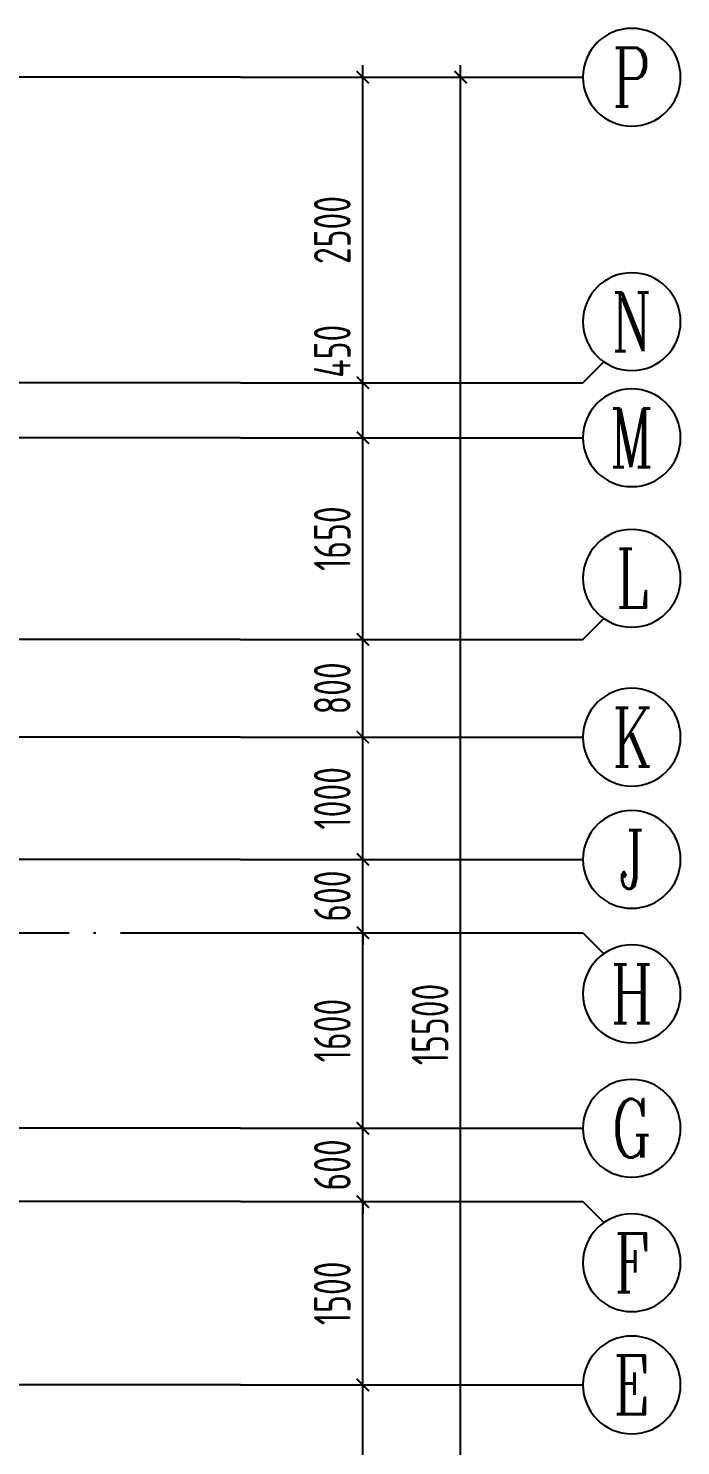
# Model space of a CAD drawing. Extents: x -668857 to 185752, y -270966 to 286822.
# Drawn here: x -266849 to -261513, y 207014 to 218611 of the extents above; entities that cross this region are included whole.
import ezdxf
from ezdxf.enums import TextEntityAlignment as Align

# ---------------------------------------------------------------- set-up
doc = ezdxf.new("R2010")
doc.units = 0
doc.header["$LTSCALE"] = 1000
doc.linetypes.add('DOTE', pattern=[2.42, 2, -0.2, 0.02, -0.2])
doc.layers.get('0').update_dxf_attribs({"linetype": 'CONTINUOUS'})
doc.layers.get('DEFPOINTS').update_dxf_attribs({"linetype": 'CONTINUOUS'})
for name, color, linetype in [('A-AXIS', 1, 'CONTINUOUS'), ('A-DOTE', 10, 'DOTE'), ('AXIS_NUM', 7, 'CONTINUOUS'), ('S-Y一般标注', 3, 'CONTINUOUS')]:
    doc.layers.add(name, color=color, linetype=linetype)
doc.styles.add('TSSD_Axis', font='complex.shx', dxfattribs={"width": 0.7, "bigfont": 'hztxt.shx'})
doc.styles.add('TSSD_DIMENSION', font='Tssdeng.shx', dxfattribs={"width": 0.7, "bigfont": 'tssdchn.shx'})
doc.dimstyles.new('TSSD_100_100', dxfattribs={"dimtxt": 300, "dimasz": 100, "dimexe": 100, "dimexo": 250, "dimgap": 100, "dimtad": 1, "dimdec": 0, "dimzin": 0, "dimdsep": 46, "dimtxsty": 'TSSD_DIMENSION', "dimblk": 'ARCHTICK', "dimcen": 0, "dimdle": 100, "dimclrt": 7, "dimadec": 0, "dimazin": 0, "dimtfac": 1, "dimtdec": 0, "dimtix": 1, "dimtmove": 2, "dimatfit": 3, "dimldrblk": 'ARCHTICK', "dimfxl": 1, "dimtolj": 1, "dimtzin": 0, "dimarcsym": 0})

# ---------------------------------------------------------------- blocks, each defined once
blk = doc.blocks.new('ts_axno')
at = {"color": 0, "linetype": 'ByBlock', "lineweight": -2}
blk.add_circle((0, 0), 0.5, dxfattribs=at)
at = {"color": 0, "linetype": 'ByBlock', "lineweight": -2, "style": 'TSSD_Axis', "width": 0.7}
blk.add_attdef('A', text='', height=0.6, dxfattribs=at).set_placement((0, 0), align=Align.MIDDLE_CENTER)
blk = doc.blocks.new('_ArchTick')
at = {"color": 0, "linetype": 'ByBlock', "const_width": 0.15}
blk.add_lwpolyline([(-0.5, -0.5), (0.5, 0.5)], dxfattribs=at)
blk = doc.blocks.new('*D971')
at = {"layer": 'DEFPOINTS', "color": 0, "transparency": 16777216}
for p in [(57824, 12700), (58824, 12700), (57824, 11200)]:
    blk.add_point(p, dxfattribs=at)
at = {"layer": 'S-Y一般标注', "color": 0, "lineweight": -2, "transparency": 16777216}
for p, q in [((58824, 11100), (58824, 12800)), ((58074, 12700), (58924, 12700)), ((58074, 11200), (58924, 11200))]:
    blk.add_line(p, q, dxfattribs=at)
at = {"layer": 'S-Y一般标注', "color": 0, "lineweight": -2, "transparency": 16777216, "xscale": 100, "yscale": 100, "zscale": 100}
for p, rotation in [((58824, 12700), 90), ((58824, 11200), 270)]:
    blk.add_blockref('_ArchTick', p, dxfattribs=dict(at, rotation=rotation))
at = {"layer": 'S-Y一般标注', "color": 7, "transparency": 16777216, "insert": (58574, 11950), "char_height": 300, "attachment_point": 5, "rotation": 90, "style": 'TSSD_DIMENSION'}
blk.add_mtext('\\A1;1500', dxfattribs=at)
blk = doc.blocks.new('*D972')
at = {"layer": 'DEFPOINTS', "color": 0, "transparency": 16777216}
for p in [(57824, 13300), (58824, 13300), (57824, 12700)]:
    blk.add_point(p, dxfattribs=at)
at = {"layer": 'S-Y一般标注', "color": 0, "lineweight": -2, "transparency": 16777216}
for p, q in [((58824, 13300), (58824, 13400)), ((58074, 13300), (58924, 13300)), ((58824, 12700), (58824, 13300)), ((58074, 12700), (58924, 12700)), ((58824, 12700), (58824, 12600))]:
    blk.add_line(p, q, dxfattribs=at)
at = {"layer": 'S-Y一般标注', "color": 0, "lineweight": -2, "transparency": 16777216, "xscale": 100, "yscale": 100, "zscale": 100}
for p, rotation in [((58824, 13300), 270), ((58824, 12700), 90)]:
    blk.add_blockref('_ArchTick', p, dxfattribs=dict(at, rotation=rotation))
at = {"layer": 'S-Y一般标注', "color": 7, "transparency": 16777216, "insert": (58574, 13000), "char_height": 300, "attachment_point": 5, "rotation": 90, "style": 'TSSD_DIMENSION'}
blk.add_mtext('\\A1;600', dxfattribs=at)
blk = doc.blocks.new('*D973')
at = {"layer": 'DEFPOINTS', "color": 0, "transparency": 16777216}
for p in [(57824, 14900), (58824, 14900), (57824, 13300)]:
    blk.add_point(p, dxfattribs=at)
at = {"layer": 'S-Y一般标注', "color": 0, "lineweight": -2, "transparency": 16777216}
for p, q in [((58824, 13200), (58824, 15000)), ((58074, 14900), (58924, 14900)), ((58074, 13300), (58924, 13300))]:
    blk.add_line(p, q, dxfattribs=at)
at = {"layer": 'S-Y一般标注', "color": 0, "lineweight": -2, "transparency": 16777216, "xscale": 100, "yscale": 100, "zscale": 100}
for p, rotation in [((58824, 14900), 90), ((58824, 13300), 270)]:
    blk.add_blockref('_ArchTick', p, dxfattribs=dict(at, rotation=rotation))
at = {"layer": 'S-Y一般标注', "color": 7, "transparency": 16777216, "insert": (58574, 14100), "char_height": 300, "attachment_point": 5, "rotation": 90, "style": 'TSSD_DIMENSION'}
blk.add_mtext('\\A1;1600', dxfattribs=at)
blk = doc.blocks.new('*D974')
at = {"layer": 'DEFPOINTS', "color": 0, "transparency": 16777216}
for p in [(57824, 15500), (58824, 15500), (57824, 14900)]:
    blk.add_point(p, dxfattribs=at)
at = {"layer": 'S-Y一般标注', "color": 0, "lineweight": -2, "transparency": 16777216}
for p, q in [((58824, 15500), (58824, 15600)), ((58074, 15500), (58924, 15500)), ((58824, 14900), (58824, 15500)), ((58074, 14900), (58924, 14900)), ((58824, 14900), (58824, 14800))]:
    blk.add_line(p, q, dxfattribs=at)
at = {"layer": 'S-Y一般标注', "color": 0, "lineweight": -2, "transparency": 16777216, "xscale": 100, "yscale": 100, "zscale": 100}
for p, rotation in [((58824, 15500), 270), ((58824, 14900), 90)]:
    blk.add_blockref('_ArchTick', p, dxfattribs=dict(at, rotation=rotation))
at = {"layer": 'S-Y一般标注', "color": 7, "transparency": 16777216, "insert": (58574, 15200), "char_height": 300, "attachment_point": 5, "rotation": 90, "style": 'TSSD_DIMENSION'}
blk.add_mtext('\\A1;600', dxfattribs=at)
blk = doc.blocks.new('*D975')
at = {"layer": 'DEFPOINTS', "color": 0, "transparency": 16777216}
for p in [(57824, 16500), (58824, 16500), (57824, 15500)]:
    blk.add_point(p, dxfattribs=at)
at = {"layer": 'S-Y一般标注', "color": 0, "lineweight": -2, "transparency": 16777216}
for p, q in [((58824, 15400), (58824, 16600)), ((58074, 16500), (58924, 16500)), ((58074, 15500), (58924, 15500))]:
    blk.add_line(p, q, dxfattribs=at)
at = {"layer": 'S-Y一般标注', "color": 0, "lineweight": -2, "transparency": 16777216, "xscale": 100, "yscale": 100, "zscale": 100}
for p, rotation in [((58824, 16500), 90), ((58824, 15500), 270)]:
    blk.add_blockref('_ArchTick', p, dxfattribs=dict(at, rotation=rotation))
at = {"layer": 'S-Y一般标注', "color": 7, "transparency": 16777216, "insert": (58574, 16000), "char_height": 300, "attachment_point": 5, "rotation": 90, "style": 'TSSD_DIMENSION'}
blk.add_mtext('\\A1;1000', dxfattribs=at)
blk = doc.blocks.new('*D976')
at = {"layer": 'DEFPOINTS', "color": 0, "transparency": 16777216}
for p in [(57824, 21900), (59624, 21900), (57824, 6400)]:
    blk.add_point(p, dxfattribs=at)
at = {"layer": 'S-Y一般标注', "color": 0, "lineweight": -2, "transparency": 16777216}
for p, q in [((59624, 6300), (59624, 22000)), ((58074, 21900), (59724, 21900)), ((58074, 6400), (59724, 6400))]:
    blk.add_line(p, q, dxfattribs=at)
at = {"layer": 'S-Y一般标注', "color": 0, "lineweight": -2, "transparency": 16777216, "xscale": 100, "yscale": 100, "zscale": 100}
for p, rotation in [((59624, 21900), 90), ((59624, 6400), 270)]:
    blk.add_blockref('_ArchTick', p, dxfattribs=dict(at, rotation=rotation))
at = {"layer": 'S-Y一般标注', "color": 7, "transparency": 16777216, "insert": (59374, 14150), "char_height": 300, "attachment_point": 5, "rotation": 90, "style": 'TSSD_DIMENSION'}
blk.add_mtext('\\A1;15500', dxfattribs=at)
blk = doc.blocks.new('*D977')
at = {"layer": 'DEFPOINTS', "color": 0, "transparency": 16777216}
for p in [(57824, 17300), (58824, 17300), (57824, 16500)]:
    blk.add_point(p, dxfattribs=at)
at = {"layer": 'S-Y一般标注', "color": 0, "lineweight": -2, "transparency": 16777216}
for p, q in [((58824, 16400), (58824, 17400)), ((58074, 17300), (58924, 17300)), ((58074, 16500), (58924, 16500))]:
    blk.add_line(p, q, dxfattribs=at)
at = {"layer": 'S-Y一般标注', "color": 0, "lineweight": -2, "transparency": 16777216, "xscale": 100, "yscale": 100, "zscale": 100}
for p, rotation in [((58824, 17300), 90), ((58824, 16500), 270)]:
    blk.add_blockref('_ArchTick', p, dxfattribs=dict(at, rotation=rotation))
at = {"layer": 'S-Y一般标注', "color": 7, "transparency": 16777216, "insert": (58574, 16900), "char_height": 300, "attachment_point": 5, "rotation": 90, "style": 'TSSD_DIMENSION'}
blk.add_mtext('\\A1;800', dxfattribs=at)
blk = doc.blocks.new('*D978')
at = {"layer": 'DEFPOINTS', "color": 0, "transparency": 16777216}
for p in [(57824, 19400), (58824, 19400), (57824, 18950)]:
    blk.add_point(p, dxfattribs=at)
at = {"layer": 'S-Y一般标注', "color": 0, "lineweight": -2, "transparency": 16777216}
for p, q in [((58824, 18850), (58824, 19500)), ((58074, 19400), (58924, 19400)), ((58074, 18950), (58924, 18950))]:
    blk.add_line(p, q, dxfattribs=at)
at = {"layer": 'S-Y一般标注', "color": 0, "lineweight": -2, "transparency": 16777216, "xscale": 100, "yscale": 100, "zscale": 100}
for p, rotation in [((58824, 19400), 90), ((58824, 18950), 270)]:
    blk.add_blockref('_ArchTick', p, dxfattribs=dict(at, rotation=rotation))
at = {"layer": 'S-Y一般标注', "color": 7, "transparency": 16777216, "insert": (58574, 19658), "char_height": 300, "attachment_point": 5, "rotation": 90, "style": 'TSSD_DIMENSION'}
blk.add_mtext('\\A1;450', dxfattribs=at)
blk = doc.blocks.new('*D979')
at = {"layer": 'DEFPOINTS', "color": 0, "transparency": 16777216}
for p in [(57824, 21900), (58824, 21900), (57824, 19400)]:
    blk.add_point(p, dxfattribs=at)
at = {"layer": 'S-Y一般标注', "color": 0, "lineweight": -2, "transparency": 16777216}
for p, q in [((58824, 19300), (58824, 22000)), ((58074, 21900), (58924, 21900)), ((58074, 19400), (58924, 19400))]:
    blk.add_line(p, q, dxfattribs=at)
at = {"layer": 'S-Y一般标注', "color": 0, "lineweight": -2, "transparency": 16777216, "xscale": 100, "yscale": 100, "zscale": 100}
for p, rotation in [((58824, 21900), 90), ((58824, 19400), 270)]:
    blk.add_blockref('_ArchTick', p, dxfattribs=dict(at, rotation=rotation))
at = {"layer": 'S-Y一般标注', "color": 7, "transparency": 16777216, "insert": (58574, 20650), "char_height": 300, "attachment_point": 5, "rotation": 90, "style": 'TSSD_DIMENSION'}
blk.add_mtext('\\A1;2500', dxfattribs=at)
blk = doc.blocks.new('*D981')
at = {"layer": 'DEFPOINTS', "color": 0, "transparency": 16777216}
for p in [(57824, 11200), (58824, 11200), (57824, 8200)]:
    blk.add_point(p, dxfattribs=at)
at = {"layer": 'S-Y一般标注', "color": 0, "lineweight": -2, "transparency": 16777216}
for p, q in [((58824, 8100), (58824, 11300)), ((58074, 11200), (58924, 11200)), ((58074, 8200), (58924, 8200))]:
    blk.add_line(p, q, dxfattribs=at)
at = {"layer": 'S-Y一般标注', "color": 0, "lineweight": -2, "transparency": 16777216, "xscale": 100, "yscale": 100, "zscale": 100}
for p, rotation in [((58824, 11200), 90), ((58824, 8200), 270)]:
    blk.add_blockref('_ArchTick', p, dxfattribs=dict(at, rotation=rotation))
at = {"layer": 'S-Y一般标注', "color": 7, "transparency": 16777216, "insert": (58574, 9700), "char_height": 300, "attachment_point": 5, "rotation": 90, "style": 'TSSD_DIMENSION'}
blk.add_mtext('\\A1;3000', dxfattribs=at)
blk = doc.blocks.new('*D982')
at = {"layer": 'DEFPOINTS', "color": 0, "transparency": 16777216}
for p in [(57824, 18950), (58824, 18950), (57824, 17300)]:
    blk.add_point(p, dxfattribs=at)
at = {"layer": 'S-Y一般标注', "color": 0, "lineweight": -2, "transparency": 16777216}
for p, q in [((58824, 17200), (58824, 19050)), ((58074, 18950), (58924, 18950)), ((58074, 17300), (58924, 17300))]:
    blk.add_line(p, q, dxfattribs=at)
at = {"layer": 'S-Y一般标注', "color": 0, "lineweight": -2, "transparency": 16777216, "xscale": 100, "yscale": 100, "zscale": 100}
for p, rotation in [((58824, 18950), 90), ((58824, 17300), 270)]:
    blk.add_blockref('_ArchTick', p, dxfattribs=dict(at, rotation=rotation))
at = {"layer": 'S-Y一般标注', "color": 7, "transparency": 16777216, "insert": (58574, 18125), "char_height": 300, "attachment_point": 5, "rotation": 90, "style": 'TSSD_DIMENSION'}
blk.add_mtext('\\A1;1650', dxfattribs=at)
blk = doc.blocks.new('20210825.02044469')
at = {"layer": 'A-AXIS'}
for p, q in [((57823.9, 21900), (60623.9, 21900)), ((60623.9, 19400), (60795.5, 19571.6)), ((57823.9, 19400), (60623.9, 19400)), ((57823.9, 18950), (60623.9, 18950)), ((60623.9, 17300), (60795.5, 17471.6)), ((57823.9, 17300), (60623.9, 17300)), ((57823.9, 16500), (60623.9, 16500)), ((57823.9, 15500), (60623.9, 15500)), ((57823.9, 14900.3), (60623.9, 14900.3)), ((60623.9, 14900.3), (60795.5, 14728.7)), ((57823.9, 13300), (60623.9, 13300)), ((57823.9, 12700), (60623.9, 12700)), ((60623.9, 12700), (60795.5, 12528.4)), ((57823.9, 11200), (60623.9, 11200))]:
    blk.add_line(p, q, dxfattribs=at)
at = {"layer": 'A-DOTE'}
for p, q in [((57823.9, 21900), (3600, 21900)), ((57823.9, 19400), (3600, 19400)), ((57823.9, 18950), (3600, 18950)), ((57823.9, 17300), (3600, 17300)), ((57823.9, 16500), (3600, 16500)), ((57823.9, 15500), (3600, 15500)), ((3600, 14900.3), (57823.9, 14900.3)), ((57823.9, 13300), (3600, 13300)), ((57823.9, 12700), (3600, 12700)), ((57823.9, 11200), (3600, 11200))]:
    blk.add_line(p, q, dxfattribs=at)
at = {"layer": 'A-AXIS'}
ref = blk.add_blockref('ts_axno', (61023.9, 21900), dxfattribs=dict(at, xscale=-800, yscale=800, zscale=800))
ref.add_attrib('G', 'P', dxfattribs={"layer": 'AXIS_NUM', "height": 480, "style": 'TSSD_Axis', "width": 0.7}).set_placement((61023.9, 21900), align=Align.MIDDLE_CENTER)
ref = blk.add_blockref('ts_axno', (61023.9, 19900), dxfattribs=dict(at, xscale=-800, yscale=800, zscale=800))
ref.add_attrib('G', 'N', dxfattribs={"layer": 'AXIS_NUM', "height": 480, "style": 'TSSD_Axis', "width": 0.7}).set_placement((61023.9, 19900), align=Align.MIDDLE_CENTER)
ref = blk.add_blockref('ts_axno', (61023.9, 18950), dxfattribs=dict(at, xscale=-800, yscale=800, zscale=800, rotation=359.9999999999997))
ref.add_attrib('G', 'M', dxfattribs={"layer": 'AXIS_NUM', "height": 480, "rotation": 360, "style": 'TSSD_Axis', "width": 0.7}).set_placement((61023.9, 18950), align=Align.MIDDLE_CENTER)
ref = blk.add_blockref('ts_axno', (61023.9, 17800), dxfattribs=dict(at, xscale=-800, yscale=800, zscale=800))
ref.add_attrib('G', 'L', dxfattribs={"layer": 'AXIS_NUM', "height": 480, "style": 'TSSD_Axis', "width": 0.7}).set_placement((61023.9, 17800), align=Align.MIDDLE_CENTER)
ref = blk.add_blockref('ts_axno', (61023.9, 16500), dxfattribs=dict(at, xscale=-800, yscale=800, zscale=800))
ref.add_attrib('G', 'K', dxfattribs={"layer": 'AXIS_NUM', "height": 480, "style": 'TSSD_Axis', "width": 0.7}).set_placement((61023.9, 16500), align=Align.MIDDLE_CENTER)
ref = blk.add_blockref('ts_axno', (61023.9, 15500), dxfattribs=dict(at, xscale=-800, yscale=800, zscale=800))
ref.add_attrib('G', 'J', dxfattribs={"layer": 'AXIS_NUM', "height": 480, "style": 'TSSD_Axis', "width": 0.7}).set_placement((61023.9, 15500), align=Align.MIDDLE_CENTER)
ref = blk.add_blockref('ts_axno', (61023.9, 14400.3), dxfattribs=dict(at, xscale=-800, yscale=800, zscale=800))
ref.add_attrib('C', 'H', dxfattribs={"layer": 'AXIS_NUM', "height": 480, "style": 'TSSD_Axis', "width": 0.7}).set_placement((61023.9, 14400.3), align=Align.MIDDLE_CENTER)
ref = blk.add_blockref('ts_axno', (61023.9, 13300), dxfattribs=dict(at, xscale=-800, yscale=800, zscale=800))
ref.add_attrib('D', 'G', dxfattribs={"layer": 'AXIS_NUM', "height": 480, "style": 'TSSD_Axis', "width": 0.7}).set_placement((61023.9, 13300), align=Align.MIDDLE_CENTER)
ref = blk.add_blockref('ts_axno', (61023.9, 12200), dxfattribs=dict(at, xscale=-800, yscale=800, zscale=800))
ref.add_attrib('C', 'F', dxfattribs={"layer": 'AXIS_NUM', "height": 480, "style": 'TSSD_Axis', "width": 0.7}).set_placement((61023.9, 12200), align=Align.MIDDLE_CENTER)
ref = blk.add_blockref('ts_axno', (61023.9, 11200), dxfattribs=dict(at, xscale=-800, yscale=800, zscale=800))
ref.add_attrib('B', 'E', dxfattribs={"layer": 'AXIS_NUM', "height": 480, "style": 'TSSD_Axis', "width": 0.7}).set_placement((61023.9, 11200), align=Align.MIDDLE_CENTER)
at = {"layer": 'S-Y一般标注'}
for base, p1, p2, picture, middle in [((59623.9, 21900), (57823.9, 6400), (57823.9, 21900), '*D976', (59373.9, 14150)), ((58823.9, 21900), (57823.9, 19400), (57823.9, 21900), '*D979', (58573.9, 20650)), ((58823.9, 18950), (57823.9, 17300), (57823.9, 18950), '*D982', (58573.9, 18125)), ((58823.9, 17300), (57823.9, 16500), (57823.9, 17300), '*D977', (58573.9, 16900)), ((58823.9, 16500), (57823.9, 15500), (57823.9, 16500), '*D975', (58573.9, 16000)), ((58823.9, 15500), (57823.9, 14900.3), (57823.9, 15500), '*D974', (58573.9, 15200.1)), ((58823.9, 14900.3), (57823.9, 13300), (57823.9, 14900.3), '*D973', (58573.9, 14100.1)), ((58823.9, 13300), (57823.9, 12700), (57823.9, 13300), '*D972', (58573.9, 13000)), ((58823.9, 12700), (57823.9, 11200), (57823.9, 12700), '*D971', (58573.9, 11950)), ((58823.9, 11200), (57823.9, 8200), (57823.9, 11200), '*D981', (58573.9, 9700))]:
    dim = blk.add_linear_dim(base=base, p1=p1, p2=p2, angle=90, dimstyle='TSSD_100_100', dxfattribs=at)
    dim.commit()
    dim.dimension.update_dxf_attribs({"geometry": picture, "text_midpoint": middle})
dim = blk.add_linear_dim(base=(58823.9, 19400), p1=(57823.9, 18950), p2=(57823.9, 19400), angle=90, dimstyle='TSSD_100_100', dxfattribs=at)
dim.commit()
dim.dimension.update_dxf_attribs({"geometry": '*D978', "text_midpoint": (58573.9, 19658.1), "dimtype": 160})

msp = doc.modelspace()

# ---------------------------------------------------------------- block references
at = {"layer": 'A-DOTE'}
msp.add_blockref('20210825.02044469', (-322936.68, 196310.57), dxfattribs=at)

doc.saveas('drawing.dxf')
